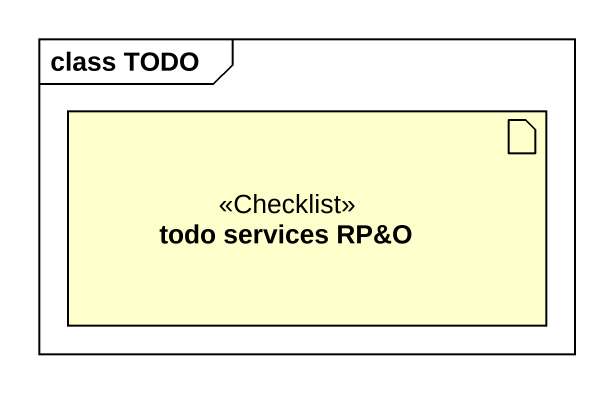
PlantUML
@startuml
mainframe class TODO
artifact "todo services RP&O" as todo_services_RP_O <<Checklist>>
@enduml
